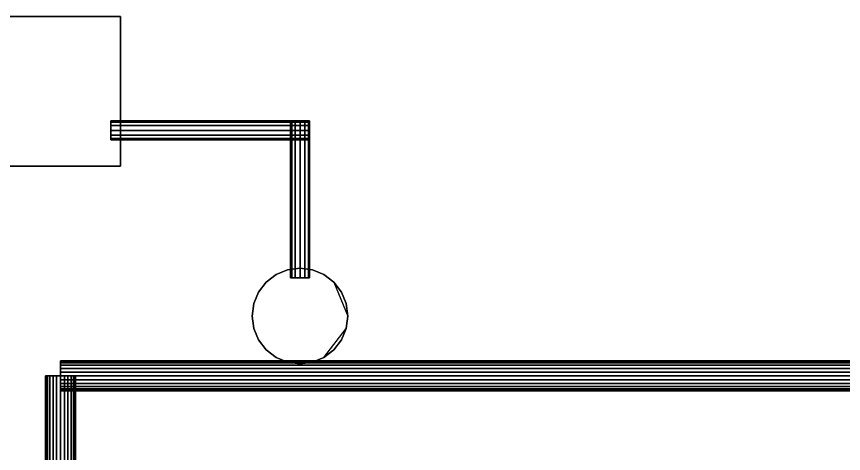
# Model space of a CAD drawing. Header units: millimetres. Extents: x 14850 to 20950, y 8600 to 14100.
# Drawn here: x 16527 to 17908, y 10820 to 11550 of the extents above; entities that cross this region are included whole.
import ezdxf

# ---------------------------------------------------------------- set-up
doc = ezdxf.new("R2010")
doc.units = ezdxf.units.MM
for name, color, linetype, true_color in [('ОВ_3D_для_увязки', 7, 'Continuous', 0xbec4ce), ('ТМ_3D_Конденсат', 7, 'Continuous', 0x64748b), ('ТМ_3D_Оборудование', 7, 'Continuous', 0xe2e8f0)]:
    doc.layers.add(name, color=color, linetype=linetype, true_color=true_color)

msp = doc.modelspace()

# ---------------------------------------------------------------- meshes
at = {"layer": 'ОВ_3D_для_увязки'}
mesh = msp.add_polyface(dxfattribs=at)
corners = [(19600, 10925, 3615), (19600, 10925.9, 3621.5), (16600, 10925.9, 3621.5), (16600, 10925, 3615), (19600, 10928.3, 3627.5), (16600, 10928.3, 3627.5), (19600, 10932.3, 3632.7), (16600, 10932.3, 3632.7), (19600, 10937.5, 3636.7), (16600, 10937.5, 3636.7), (19600, 10943.5, 3639.1), (16600, 10943.5, 3639.1), (19600, 10950, 3640), (16600, 10950, 3640), (19600, 10956.5, 3639.1), (16600, 10956.5, 3639.1), (19600, 10962.5, 3636.7), (16600, 10962.5, 3636.7), (19600, 10967.7, 3632.7), (16600, 10967.7, 3632.7), (19600, 10971.7, 3627.5), (16600, 10971.7, 3627.5), (19600, 10974.1, 3621.5), (16600, 10974.1, 3621.5), (19600, 10975, 3615), (16600, 10975, 3615), (19600, 10974.1, 3608.5), (16600, 10974.1, 3608.5), (19600, 10971.7, 3602.5), (16600, 10971.7, 3602.5), (19600, 10967.7, 3597.3), (16600, 10967.7, 3597.3), (19600, 10962.5, 3593.3), (16600, 10962.5, 3593.3), (19600, 10956.5, 3590.9), (16600, 10956.5, 3590.9), (19600, 10950, 3590), (16600, 10950, 3590), (19600, 10943.5, 3590.9), (16600, 10943.5, 3590.9), (19600, 10937.5, 3593.3), (16600, 10937.5, 3593.3), (19600, 10932.3, 3597.3), (16600, 10932.3, 3597.3), (19600, 10928.3, 3602.5), (16600, 10928.3, 3602.5), (19600, 10925.9, 3608.5), (16600, 10925.9, 3608.5)]
mesh.append_faces([[corners[k] for k in face] for face in [(0, 1, 2, 3), (1, 4, 5, 2), (4, 6, 7, 5), (6, 8, 9, 7), (8, 10, 11, 9), (10, 12, 13, 11), (12, 14, 15, 13), (14, 16, 17, 15), (16, 18, 19, 17), (18, 20, 21, 19), (20, 22, 23, 21), (22, 24, 25, 23), (24, 26, 27, 25), (26, 28, 29, 27), (28, 30, 31, 29), (30, 32, 33, 31), (32, 34, 35, 33), (34, 36, 37, 35), (36, 38, 39, 37), (38, 40, 41, 39), (40, 42, 43, 41), (42, 44, 45, 43), (44, 46, 47, 45), (46, 0, 3, 47), (46, 44, 42, 40), (3, 2, 5, 7)]])
mesh = msp.add_polyface(dxfattribs=at)
corners = [(16625, 10950, 3615), (16624.1, 10950, 3621.5), (16624.1, 10350, 3621.5), (16625, 10350, 3615), (16621.7, 10950, 3627.5), (16621.7, 10350, 3627.5), (16617.7, 10950, 3632.7), (16617.7, 10350, 3632.7), (16612.5, 10950, 3636.7), (16612.5, 10350, 3636.7), (16606.5, 10950, 3639.1), (16606.5, 10350, 3639.1), (16600, 10950, 3640), (16600, 10350, 3640), (16593.5, 10950, 3639.1), (16593.5, 10350, 3639.1), (16587.5, 10950, 3636.7), (16587.5, 10350, 3636.7), (16582.3, 10950, 3632.7), (16582.3, 10350, 3632.7), (16578.3, 10950, 3627.5), (16578.3, 10350, 3627.5), (16575.9, 10950, 3621.5), (16575.9, 10350, 3621.5), (16575, 10950, 3615), (16575, 10350, 3615), (16575.9, 10950, 3608.5), (16575.9, 10350, 3608.5), (16578.3, 10950, 3602.5), (16578.3, 10350, 3602.5), (16582.3, 10950, 3597.3), (16582.3, 10350, 3597.3), (16587.5, 10950, 3593.3), (16587.5, 10350, 3593.3), (16593.5, 10950, 3590.9), (16593.5, 10350, 3590.9), (16600, 10950, 3590), (16600, 10350, 3590), (16606.5, 10950, 3590.9), (16606.5, 10350, 3590.9), (16612.5, 10950, 3593.3), (16612.5, 10350, 3593.3), (16617.7, 10950, 3597.3), (16617.7, 10350, 3597.3), (16621.7, 10950, 3602.5), (16621.7, 10350, 3602.5), (16624.1, 10950, 3608.5), (16624.1, 10350, 3608.5)]
mesh.append_faces([[corners[k] for k in face] for face in [(0, 1, 2, 3), (1, 4, 5, 2), (4, 6, 7, 5), (6, 8, 9, 7), (8, 10, 11, 9), (10, 12, 13, 11), (12, 14, 15, 13), (14, 16, 17, 15), (16, 18, 19, 17), (18, 20, 21, 19), (20, 22, 23, 21), (22, 24, 25, 23), (24, 26, 27, 25), (26, 28, 29, 27), (28, 30, 31, 29), (30, 32, 33, 31), (32, 34, 35, 33), (34, 36, 37, 35), (36, 38, 39, 37), (38, 40, 41, 39), (40, 42, 43, 41), (42, 44, 45, 43), (44, 46, 47, 45), (46, 0, 3, 47), (46, 44, 42, 40), (3, 2, 5, 7)]])
at = {"layer": 'ТМ_3D_Конденсат'}
mesh = msp.add_polyface(dxfattribs=at)
corners = [(16684, 11376, 80), (16684, 11373.9, 88), (17016, 11373.9, 88), (17016, 11376, 80), (16684, 11368, 93.9), (17016, 11368, 93.9), (16684, 11360, 96), (17016, 11360, 96), (16684, 11352, 93.9), (17016, 11352, 93.9), (16684, 11346.1, 88), (17016, 11346.1, 88), (16684, 11344, 80), (17016, 11344, 80), (16684, 11346.1, 72), (17016, 11346.1, 72), (16684, 11352, 66.1), (17016, 11352, 66.1), (16684, 11360, 64), (17016, 11360, 64), (16684, 11368, 66.1), (17016, 11368, 66.1), (16684, 11373.9, 72), (17016, 11373.9, 72)]
mesh.append_faces([[corners[k] for k in face] for face in [(0, 1, 2, 3), (1, 4, 5, 2), (4, 6, 7, 5), (6, 8, 9, 7), (8, 10, 11, 9), (10, 12, 13, 11), (12, 14, 15, 13), (14, 16, 17, 15), (16, 18, 19, 17), (18, 20, 21, 19), (20, 22, 23, 21), (22, 0, 3, 23), (22, 20, 18, 16), (3, 2, 5, 7)]])
mesh = msp.add_polyface(dxfattribs=at)
corners = [(17016, 11376, 80), (17013.9, 11376, 88), (17013.9, 11114, 88), (17016, 11114, 80), (17008, 11376, 93.9), (17008, 11114, 93.9), (17000, 11376, 96), (17000, 11114, 96), (16992, 11376, 93.9), (16992, 11114, 93.9), (16986.1, 11376, 88), (16986.1, 11114, 88), (16984, 11376, 80), (16984, 11114, 80), (16986.1, 11376, 72), (16986.1, 11114, 72), (16992, 11376, 66.1), (16992, 11114, 66.1), (17000, 11376, 64), (17000, 11114, 64), (17008, 11376, 66.1), (17008, 11114, 66.1), (17013.9, 11376, 72), (17013.9, 11114, 72)]
mesh.append_faces([[corners[k] for k in face] for face in [(0, 1, 2, 3), (1, 4, 5, 2), (4, 6, 7, 5), (6, 8, 9, 7), (8, 10, 11, 9), (10, 12, 13, 11), (12, 14, 15, 13), (14, 16, 17, 15), (16, 18, 19, 17), (18, 20, 21, 19), (20, 22, 23, 21), (22, 0, 3, 23), (22, 20, 18, 16), (3, 2, 5, 7)]])
at = {"layer": 'ТМ_3D_Оборудование', "color": 254, "true_color": 0xbae6fd}
mesh = msp.add_polyface(dxfattribs=at)
corners = [(16400, 11300), (16400, 11550), (16700, 11550), (16700, 11300), (16400, 11300, 150), (16700, 11300, 150), (16700, 11550, 150), (16400, 11550, 150)]
mesh.append_faces([[corners[k] for k in face] for face in [(0, 1, 2, 3), (4, 5, 6, 7), (0, 3, 5, 4), (3, 2, 6, 5), (2, 1, 7, 6), (1, 0, 4, 7)]])
at = {"layer": 'ТМ_3D_Оборудование', "color": 155, "true_color": 0x64748b}
mesh = msp.add_polyface(dxfattribs=at)
corners = [(17080, 11050, -10), (17077.3, 11070.7, -10), (17077.3, 11070.7, 10), (17080, 11050, 10), (17069.3, 11090, -10), (17069.3, 11090, 10), (17056.6, 11106.6, -10), (17056.6, 11106.6, 10), (17040, 11119.3, -10), (17040, 11119.3, 10), (17020.7, 11127.3, -10), (17020.7, 11127.3, 10), (17000, 11130, -10), (17000, 11130, 10), (16979.3, 11127.3, -10), (16979.3, 11127.3, 10), (16960, 11119.3, -10), (16960, 11119.3, 10), (16943.4, 11106.6, -10), (16943.4, 11106.6, 10), (16930.7, 11090, -10), (16930.7, 11090, 10), (16922.7, 11070.7, -10), (16922.7, 11070.7, 10), (16920, 11050, -10), (16920, 11050, 10), (16922.7, 11029.3, -10), (16922.7, 11029.3, 10), (16930.7, 11010, -10), (16930.7, 11010, 10), (16943.4, 10993.4, -10), (16943.4, 10993.4, 10), (16960, 10980.7, -10), (16960, 10980.7, 10), (16979.3, 10972.7, -10), (16979.3, 10972.7, 10), (17000, 10970, -10), (17000, 10970, 10), (17020.7, 10972.7, -10), (17020.7, 10972.7, 10), (17040, 10980.7, -10), (17040, 10980.7, 10), (17056.6, 10993.4, -10), (17056.6, 10993.4, 10), (17069.3, 11010, -10), (17069.3, 11010, 10), (17077.3, 11029.3, -10), (17077.3, 11029.3, 10)]
mesh.append_faces([[corners[k] for k in face] for face in [(0, 1, 2, 3), (1, 4, 5, 2), (4, 6, 7, 5), (6, 8, 9, 7), (8, 10, 11, 9), (10, 12, 13, 11), (12, 14, 15, 13), (14, 16, 17, 15), (16, 18, 19, 17), (18, 20, 21, 19), (20, 22, 23, 21), (22, 24, 25, 23), (24, 26, 27, 25), (26, 28, 29, 27), (28, 30, 31, 29), (30, 32, 33, 31), (32, 34, 35, 33), (34, 36, 37, 35), (36, 38, 39, 37), (38, 40, 41, 39), (40, 42, 43, 41), (42, 44, 45, 43), (44, 46, 47, 45), (46, 0, 3, 47), (46, 44, 42, 40), (3, 2, 5, 7)]])

doc.saveas('drawing.dxf')
